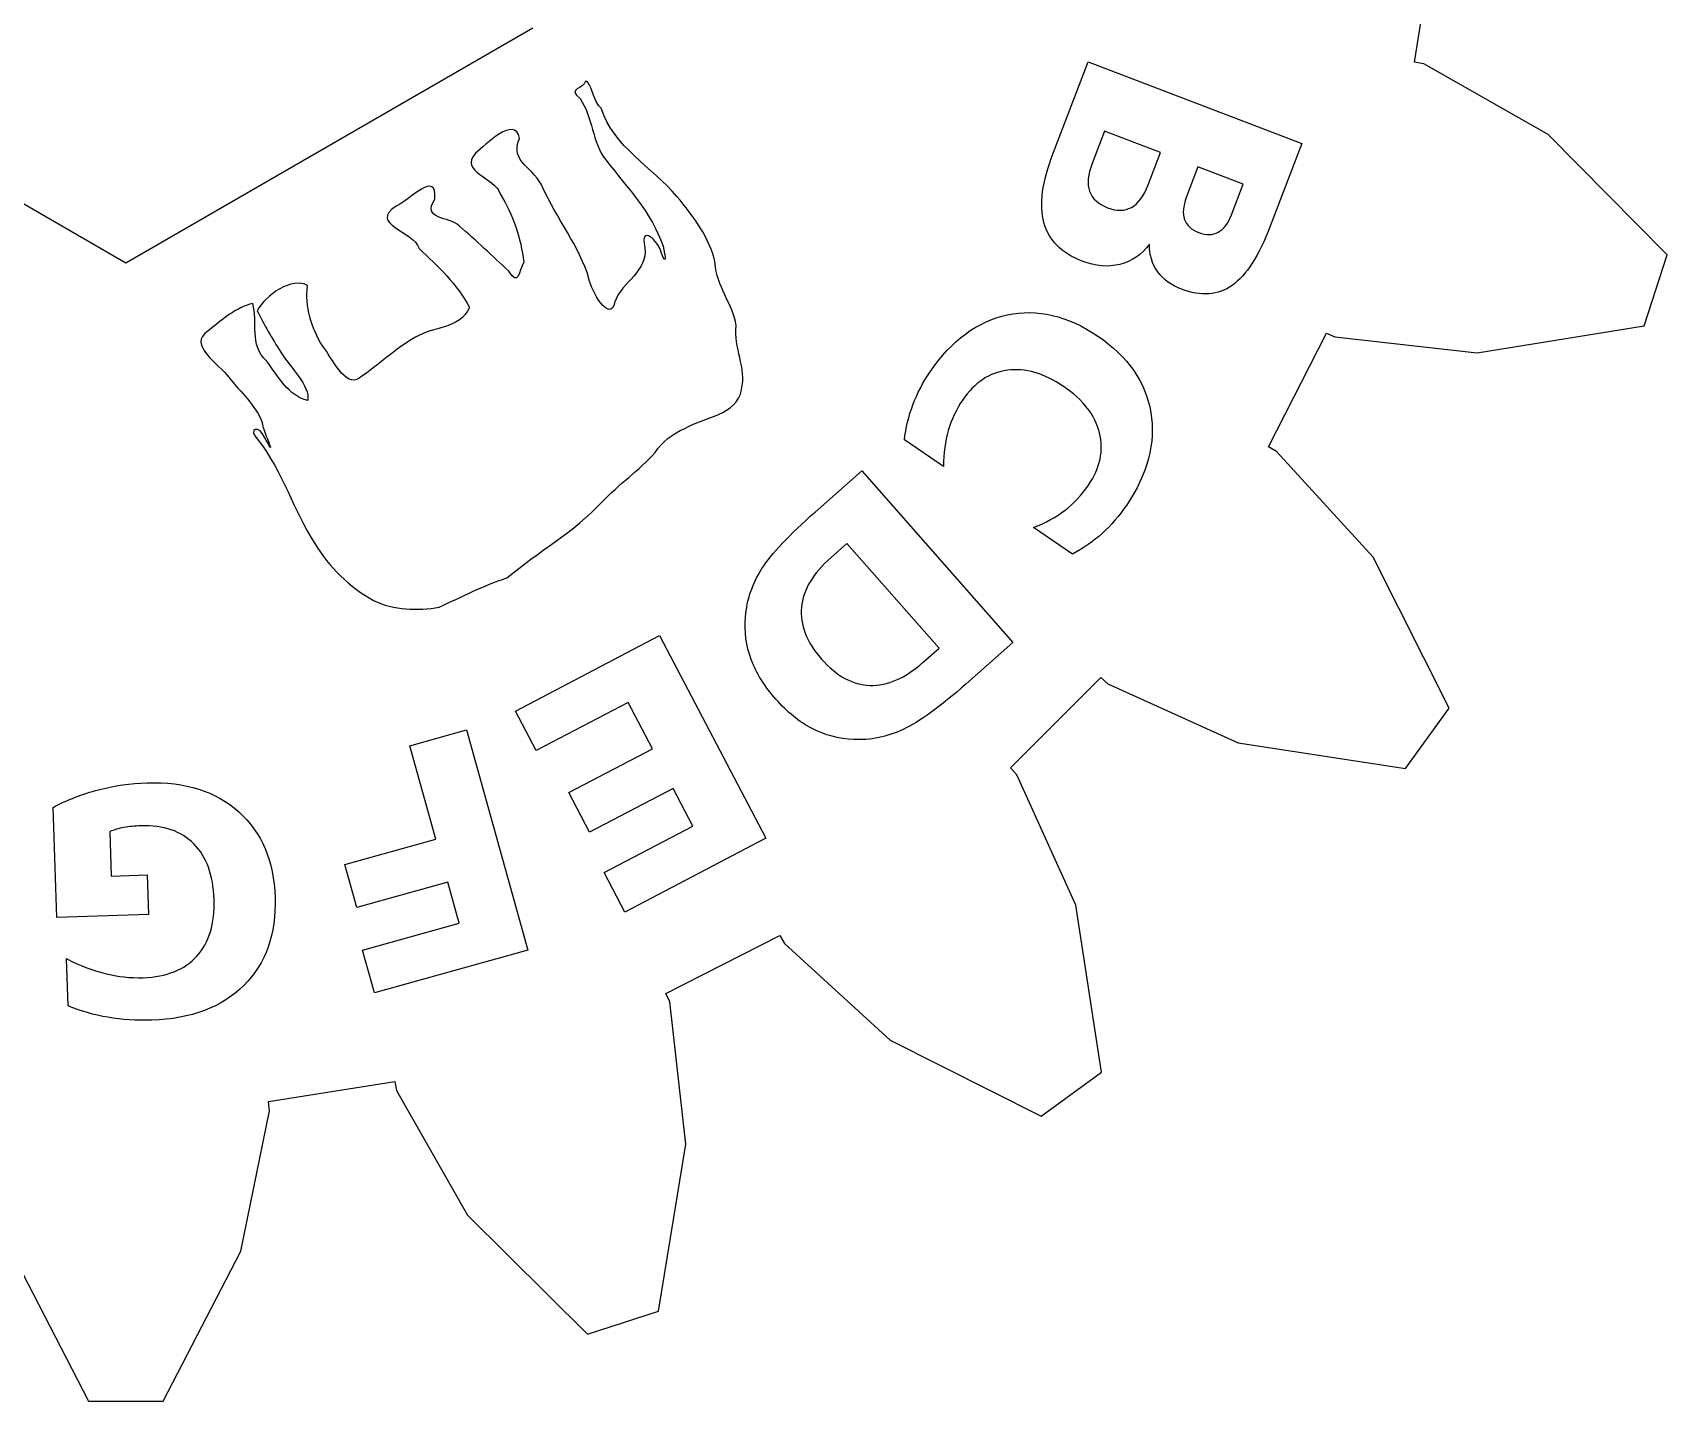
# Model space of a CAD drawing. Extents: x 39 to 360, y -214 to 103.
# Drawn here: x 288 to 357.6, y -123.8 to -65.5 of the extents above; entities that cross this region are included whole.
import ezdxf

# ---------------------------------------------------------------- set-up
doc = ezdxf.new("R2010")
doc.units = 0
doc.layers.add('Cogs_-_Cut', color=7, linetype='CONTINUOUS')
doc.layers.add('Cogs_-_Etch', color=7, linetype='CONTINUOUS')

msp = doc.modelspace()

# ---------------------------------------------------------------- linework, layer by layer
at = {"layer": 'Cogs_-_Cut', "color": 7}
for p, q in [((346.845043, -66.774669), (347.696113, -61.40087)), ((291.994731, -75.332838), (274.674432, -65.333242)), ((309.315556, -65.333242), (291.994731, -75.332838)), ((347.229797, -66.854594), (346.845043, -66.774669)), ((352.531398, -69.866436), (347.229797, -66.854594)), ((357.598698, -74.978406), (352.531398, -69.866436)), ((356.616988, -78.000168), (357.598698, -74.978406)), ((340.625148, -83.163951), (343.094592, -78.317115)), ((343.094592, -78.317115), (343.452873, -78.478072)), ((343.452873, -78.478072), (349.512382, -79.157719)), ((349.512382, -79.157719), (356.616988, -78.000168)), ((340.96579, -83.359083), (340.625148, -83.163951)), ((345.077288, -87.861961), (340.96579, -83.359083)), ((348.316804, -94.289682), (345.077288, -87.861961)), ((329.644361, -96.829129), (333.491304, -92.98275)), ((333.491304, -92.98275), (333.78236, -93.246781)), ((333.78236, -93.246781), (339.334743, -95.765284)), ((346.449283, -96.859998), (348.316804, -94.289682)), ((339.334743, -95.765284), (346.449283, -96.859998)), ((329.908408, -97.12017), (329.644361, -96.829129)), ((332.427467, -102.673116), (329.908408, -97.12017)), ((333.522179, -109.78765), (332.427467, -102.673116)), ((314.97874, -106.432953), (319.826132, -103.962959)), ((319.826132, -103.962959), (320.02126, -104.30416)), ((320.02126, -104.30416), (324.524144, -108.415675)), ((315.139691, -106.791243), (314.97874, -106.432953)), ((315.819338, -112.850755), (315.139691, -106.791243)), ((324.524144, -108.415675), (330.951868, -111.655168)), ((330.951868, -111.655168), (333.522179, -109.78765)), ((298.063045, -111.034499), (303.436302, -110.183421)), ((303.436302, -110.183421), (303.516228, -110.567619)), ((303.516228, -110.567619), (306.528611, -115.869209)), ((298.105491, -111.424759), (298.063045, -111.034499)), ((296.879574, -117.397727), (298.105491, -111.424759)), ((314.661804, -119.954816), (315.819338, -112.850755)), ((306.528611, -115.869209), (311.640587, -120.937082)), ((287.110396, -117.397727), (290.406102, -123.796786)), ((293.583332, -123.796786), (296.879574, -117.397727)), ((311.640587, -120.937082), (314.661804, -119.954816)), ((290.406102, -123.796786), (293.583332, -123.796786))]:
    msp.add_line(p, q, dxfattribs=at)
at = {"layer": 'Cogs_-_Etch', "color": 7}
for p, q in [((331.455296, -70.659574), (332.942636, -66.765186)), ((332.942636, -66.765186), (342.041706, -70.240335)), ((333.64328, -69.721411), (333.117218, -71.098771)), ((336.026196, -70.631515), (333.64328, -69.721411)), ((342.041706, -70.240335), (340.696352, -73.762957)), ((335.500133, -72.008872), (336.026196, -70.631515)), ((333.117218, -71.098771), (333.117218, -71.098768)), ((337.622981, -71.241378), (337.127201, -72.539507)), ((339.548809, -71.976905), (337.622981, -71.241378)), ((339.053029, -73.275034), (339.548809, -71.976905)), ((337.127201, -72.539507), (337.127201, -72.539478)), ((335.556662, -74.530534), (335.556662, -74.530534)), ((315.775848, -82.37667), (315.775792, -82.37674)), ((326.79386, -83.99664), (325.126548, -82.863551)), ((325.126548, -82.863551), (325.126548, -82.863551)), ((321.322728, -85.936627), (323.310335, -84.185912)), ((323.310335, -84.185912), (329.748303, -91.494982)), ((332.286751, -87.72959), (330.619467, -86.596505)), ((322.680386, -87.270685), (322.004803, -87.865754)), ((326.608694, -91.730542), (322.680386, -87.270685)), ((308.577262, -94.408314), (314.707722, -91.194508)), ((314.707722, -91.194508), (319.230107, -99.821122)), ((325.93311, -92.32561), (326.608694, -91.730542)), ((326.608694, -91.730542), (326.608694, -91.730542)), ((329.748303, -91.494982), (327.760725, -93.245702)), ((329.748303, -91.494982), (329.748303, -91.494982)), ((309.45867, -96.089723), (308.577262, -94.408314)), ((313.364654, -94.042094), (309.45867, -96.089723)), ((314.400579, -96.018186), (313.364654, -94.042094)), ((304.072346, -95.882256), (306.491922, -95.208208)), ((306.491922, -95.208208), (309.10578, -104.591053)), ((305.180605, -99.860379), (304.072346, -95.882256)), ((310.847091, -97.881044), (314.400579, -96.018186)), ((311.728527, -99.562454), (310.847091, -97.881044)), ((315.282044, -97.699595), (311.728527, -99.562454)), ((316.124082, -99.305888), (315.282044, -97.699595)), ((289.046553, -103.190418), (288.893843, -98.508777)), ((288.893843, -98.508777), (288.893843, -98.508777)), ((312.345268, -101.286882), (316.124082, -99.305888)), ((291.309947, -99.539608), (291.371613, -101.430522)), ((301.3156, -100.937096), (305.180605, -99.860379)), ((319.230107, -99.821122), (313.226732, -102.968292)), ((319.230107, -99.821122), (319.230107, -99.821122)), ((291.371613, -101.430522), (292.90391, -101.380541)), ((292.90391, -101.380541), (292.958774, -103.0628)), ((301.825067, -102.765899), (301.3156, -100.937096)), ((313.226732, -102.968292), (312.345268, -101.286882)), ((305.690072, -101.689185), (301.825067, -102.765899)), ((306.176765, -103.43629), (305.690072, -101.689185)), ((292.958774, -103.0628), (289.046553, -103.190418)), ((302.066678, -104.581288), (306.176765, -103.43629)), ((289.528532, -106.960551), (289.462859, -104.945747)), ((302.576174, -106.410093), (302.066678, -104.581288)), ((309.10578, -104.591053), (302.576174, -106.410093)), ((309.10578, -104.591053), (309.10578, -104.591053))]:
    msp.add_line(p, q, dxfattribs=at)
for points in [[(311.55798, -67.590873), (311.487594, -67.94205), (310.745519, -67.863601), (311.32303, -68.333473)], [(312.218973, -68.740759), (311.889761, -68.493964), (311.783222, -67.567491), (311.55798, -67.590873)], [(311.32303, -68.333473), (311.87311, -69.119295), (311.816044, -70.184938), (312.427874, -70.951428)], [(315.447849, -72.501762), (314.385057, -71.241857), (312.747124, -70.385398), (312.218973, -68.740759)], [(308.747104, -70.028141), (308.546669, -69.015322), (307.29078, -70.312463), (306.876591, -70.657906)], [(309.73855, -72.125055), (309.430081, -71.306625), (308.292472, -71.035226), (308.747104, -70.028141)], [(306.876591, -70.657906), (306.153933, -71.449347), (307.718488, -71.683874), (307.920954, -72.392545)], [(312.427874, -70.951428), (313.315265, -72.10905), (314.393298, -73.205069), (314.853264, -74.619899)], [(331.067805, -73.612262), (330.863702, -72.854578), (330.992866, -71.870348), (331.455296, -70.659574)], [(305.138356, -72.607948), (305.263889, -71.32539), (304.048696, -72.675529), (303.495851, -72.906379)], [(333.117218, -71.098768), (332.937236, -71.570075), (332.901779, -71.961573), (333.010849, -72.273261)], [(311.701773, -76.002718), (311.290152, -74.591465), (310.328084, -73.452366), (309.73855, -72.125055)], [(333.010849, -72.273261), (333.118375, -72.589015), (333.37326, -72.823704), (333.775502, -72.977329)], [(334.794211, -72.961356), (335.083282, -72.801738), (335.318589, -72.484244), (335.500133, -72.008872)], [(303.495851, -72.906379), (302.301797, -73.679326), (304.24374, -73.965296), (304.469969, -74.708212)], [(306.185231, -73.755907), (305.742481, -73.332478), (304.56711, -73.507154), (305.138356, -72.607948)], [(307.920954, -72.392545), (308.459745, -73.26486), (308.812748, -74.278315), (308.925948, -75.293047)], [(317.072095, -75.338643), (316.85436, -74.2594), (316.135653, -73.337403), (315.447849, -72.501762)], [(333.775502, -72.977329), (334.169615, -73.127848), (334.509185, -73.122523), (334.794211, -72.961356)], [(337.127201, -72.539478), (336.985977, -72.909212), (336.960163, -73.220594), (337.049759, -73.473623)], [(314.774693, -74.872291), (314.66076, -74.395138), (313.861591, -73.655199), (314.081527, -74.665213)], [(332.690414, -75.251555), (331.812815, -74.916377), (331.271946, -74.369945), (331.067805, -73.612262)], [(337.049759, -73.473623), (337.139355, -73.726656), (337.342602, -73.91369), (337.6595, -74.034726)], [(338.48198, -74.020643), (338.721474, -73.893302), (338.911824, -73.644766), (339.053029, -73.275034)], [(308.294871, -75.67843), (307.58988, -75.037873), (306.906112, -74.373931), (306.185231, -73.755907)], [(337.6595, -74.034726), (337.972353, -74.154211), (338.246513, -74.149517), (338.48198, -74.020643)], [(340.696352, -73.762957), (340.213752, -75.026551), (339.673654, -75.867793), (339.076058, -76.286684)], [(304.469969, -74.708212), (305.2745, -75.459259), (306.085974, -76.243419), (306.622224, -77.218596)], [(314.081527, -74.665213), (314.216401, -75.69297), (313.104897, -76.126148), (312.804697, -76.981281)], [(314.853264, -74.619899), (314.965249, -75.025633), (315.018194, -75.528404), (314.774693, -74.872291)], [(335.556662, -74.530534), (335.217996, -74.978482), (334.798849, -75.26534), (334.299221, -75.391105)], [(335.900861, -75.695541), (335.671226, -75.370395), (335.556493, -74.982059), (335.556662, -74.530534)], [(308.925948, -75.293047), (308.704347, -75.694534), (308.712814, -76.354669), (308.294871, -75.67843)], [(317.972525, -77.998065), (317.824302, -77.082841), (317.121709, -76.312084), (317.072095, -75.338643)], [(334.299221, -75.391105), (333.799575, -75.516867), (333.263306, -75.470351), (332.690414, -75.251555)], [(336.91576, -76.439299), (336.472878, -76.270159), (336.134578, -76.02224), (335.900861, -75.695541)], [(299.727761, -76.287889), (299.084718, -75.909418), (297.938811, -76.68545), (297.578611, -77.363125)], [(300.370889, -78.877165), (299.869013, -78.084146), (299.60666, -77.186558), (299.727761, -76.287889)], [(312.804697, -76.981281), (312.604291, -77.957739), (311.769929, -76.472762), (311.701773, -76.002718)], [(339.076058, -76.286684), (338.4769, -76.709639), (337.756801, -76.760511), (336.91576, -76.439299)], [(297.38907, -77.060001), (296.756272, -77.176875), (296.035786, -77.769909), (295.49948, -78.225599)], [(297.986365, -79.509233), (297.22033, -78.808151), (297.634011, -77.859528), (297.38907, -77.060001)], [(306.622224, -77.218596), (306.193021, -78.172487), (305.085383, -78.008022), (304.315566, -78.495524)], [(297.578611, -77.363125), (297.859365, -77.943069), (298.220158, -78.545001), (298.585636, -79.122419)], [(326.218098, -79.969074), (327.129958, -78.627324), (328.226458, -77.818599), (329.507596, -77.5429)], [(329.507596, -77.5429), (330.792328, -77.269641), (332.076787, -77.569378), (333.360974, -78.442111)], [(295.49948, -78.225599), (294.566933, -78.803672), (295.981769, -79.639405), (296.370474, -80.194336)], [(304.315566, -78.495524), (303.449087, -78.971552), (302.74562, -79.689827), (301.924861, -80.227268)], [(318.197004, -80.719261), (318.414428, -79.795147), (317.850266, -78.92941), (317.972525, -77.998065)], [(333.360974, -78.442111), (334.648772, -79.317288), (335.400311, -80.401211), (335.61559, -81.693881)], [(298.585636, -79.122419), (298.955968, -79.746093), (299.852108, -80.561349), (299.731684, -81.181083)], [(301.924861, -80.227268), (301.342608, -80.675344), (300.753978, -79.347582), (300.370889, -78.877165)], [(299.731684, -81.181083), (298.911405, -80.997103), (298.459793, -80.140355), (297.986365, -79.509233)], [(325.48909, -81.366732), (325.669505, -80.884606), (325.912508, -80.41872), (326.218098, -79.969074)], [(329.510164, -79.895225), (328.746885, -79.997002), (328.113446, -80.4184), (327.609849, -81.15942)], [(331.901518, -80.58963), (331.070561, -80.024919), (330.273444, -79.79345), (329.510164, -79.895225)], [(296.370474, -80.194336), (296.861371, -80.813286), (297.528008, -81.402845), (297.792507, -82.118973)], [(333.432856, -82.561096), (333.246514, -81.813938), (332.736068, -81.156782), (331.901518, -80.58963)], [(315.775792, -82.37674), (316.596042, -81.897948), (318.001904, -81.809519), (318.197004, -80.719261)], [(325.126548, -82.863551), (325.187846, -82.347798), (325.308694, -81.848858), (325.48909, -81.366732)], [(327.609849, -81.15942), (327.328699, -81.573098), (327.12216, -82.008548), (326.99023, -82.46577)], [(335.61559, -81.693881), (335.834482, -82.988991), (335.487998, -84.307421), (334.576138, -85.649169)], [(297.903138, -82.77243), (297.705046, -82.221682), (297.114948, -82.359641), (297.626842, -82.8686)], [(297.792507, -82.118973), (297.860184, -82.605984), (298.492474, -83.82598), (297.903138, -82.77243)], [(314.516121, -83.393339), (314.830065, -82.956129), (315.269174, -82.572783), (315.775848, -82.37667)], [(326.99023, -82.46577), (326.858282, -82.922993), (326.792825, -83.433283), (326.79386, -83.99664)], [(332.957029, -84.793364), (333.460626, -84.052345), (333.619235, -83.308255), (333.432856, -82.561096)], [(297.626842, -82.8686), (298.657603, -84.210002), (299.129704, -85.861045), (300.03417, -87.279333)], [(312.254307, -85.508374), (312.96071, -84.751951), (313.838759, -84.170333), (314.516121, -83.393339)], [(331.970521, -85.85036), (332.347043, -85.55937), (332.675879, -85.207038), (332.957029, -84.793364)], [(308.207974, -88.740157), (309.519546, -87.617062), (311.075719, -86.792753), (312.254307, -85.508374)], [(319.062354, -88.344919), (319.472686, -87.705306), (320.226144, -86.902542), (321.322728, -85.936627)], [(330.619467, -86.596505), (331.14361, -86.390065), (331.593961, -86.14135), (331.970521, -85.85036)], [(334.576138, -85.649169), (334.270566, -86.098817), (333.926848, -86.496255), (333.544982, -86.841482)], [(333.544982, -86.841482), (333.163136, -87.186706), (332.743725, -87.482742), (332.286751, -87.72959)], [(300.03417, -87.279333), (300.63536, -88.279336), (301.517727, -89.138807), (302.537622, -89.702843)], [(318.363967, -90.394572), (318.422142, -89.671013), (318.654938, -88.987795), (319.062354, -88.344919)], [(322.004803, -87.865754), (321.234543, -88.544192), (320.815246, -89.25257), (320.74691, -89.99089)], [(305.332356, -89.990515), (306.277038, -89.540768), (307.207807, -89.065387), (308.207974, -88.740157)], [(302.537622, -89.702843), (303.390385, -90.129312), (304.408445, -90.134905), (305.332356, -89.990515)], [(318.604985, -92.207926), (318.391945, -91.630507), (318.311605, -91.026056), (318.363967, -90.394572)], [(320.74691, -89.99089), (320.675282, -90.732088), (320.959997, -91.46659), (321.601056, -92.194396)], [(319.657532, -93.906303), (319.171715, -93.354735), (318.820866, -92.78861), (318.604985, -92.207926)], [(321.601056, -92.194396), (322.239254, -92.918938), (322.927434, -93.292271), (323.665596, -93.314395)], [(323.665596, -93.314395), (324.403776, -93.336523), (325.159615, -93.006928), (325.93311, -92.32561)], [(321.196518, -95.150161), (320.650607, -94.865961), (320.137611, -94.451342), (319.657532, -93.906303)], [(327.760725, -93.245702), (326.651065, -94.223111), (325.754915, -94.870459), (325.072276, -95.187744)], [(322.964979, -95.618136), (322.331936, -95.590352), (321.742449, -95.43436), (321.196518, -95.150161)], [(325.072276, -95.187744), (324.389242, -95.511167), (323.68681, -95.654631), (322.964979, -95.618136)], [(288.893843, -98.508777), (289.509877, -98.184073), (290.1523, -97.93466), (290.82111, -97.760538)], [(290.82111, -97.760538), (291.48992, -97.586417), (292.182945, -97.487658), (292.900185, -97.464261)], [(292.900185, -97.464261), (294.521608, -97.411369), (295.820874, -97.821549), (296.797984, -98.694801)], [(296.797984, -98.694801), (297.775263, -99.572396), (298.289209, -100.78712), (298.33982, -102.338976)], [(291.91125, -99.363338), (291.686337, -99.405488), (291.485903, -99.464245), (291.309947, -99.539608)], [(292.633513, -99.294086), (292.372683, -99.30259), (292.131929, -99.325674), (291.91125, -99.363338)], [(294.884404, -100.062687), (294.344495, -99.518948), (293.594197, -99.262748), (292.633513, -99.294086)], [(295.744702, -102.423631), (295.711099, -101.393407), (295.424333, -100.606426), (294.884404, -100.062687)], [(295.014255, -104.842987), (295.535124, -104.268998), (295.778607, -103.462546), (295.744702, -102.423631)], [(298.33982, -102.338976), (298.391016, -103.908218), (297.948773, -105.158485), (297.013094, -106.089777)], [(289.462859, -104.945747), (290.016278, -105.236654), (290.564975, -105.449387), (291.108948, -105.583947)], [(292.726928, -105.759628), (293.726729, -105.727016), (294.489171, -105.421469), (295.014255, -104.842987)], [(291.108948, -105.583947), (291.648576, -105.71865), (292.187903, -105.77721), (292.726928, -105.759628)], [(297.013094, -106.089777), (296.077433, -107.021073), (294.77065, -107.514087), (293.092745, -107.568819)], [(291.22847, -107.446865), (290.628954, -107.34458), (290.062309, -107.182475), (289.528532, -106.960551)], [(293.092745, -107.568819), (292.445064, -107.589955), (291.823639, -107.549304), (291.22847, -107.446865)]]:
    msp.add_open_spline(points, degree=3, dxfattribs=at)

doc.saveas('drawing.dxf')
